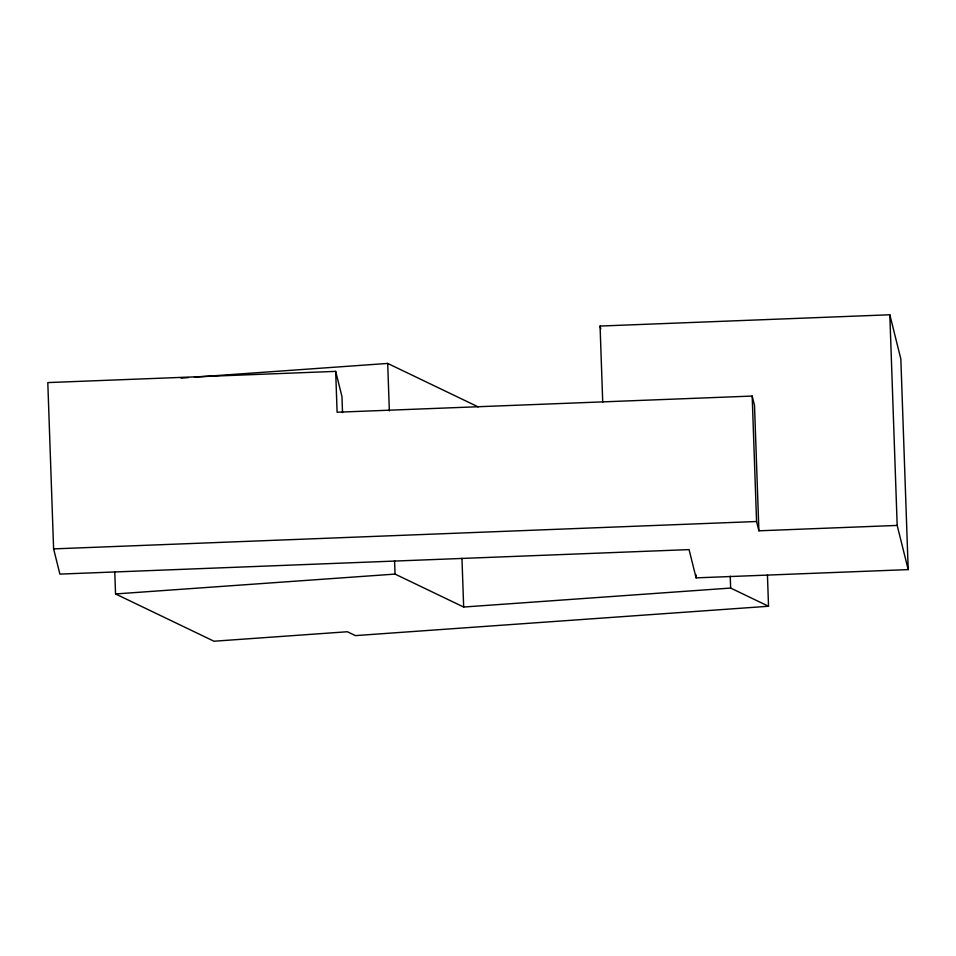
<?xml version="1.0" encoding="UTF-8"?>
<svg xmlns="http://www.w3.org/2000/svg" width="956" height="956" viewBox="0 0 956 956"><rect width="100%" height="100%" fill="white"/><g stroke="black" fill="none" stroke-linecap="round" stroke-linejoin="round"><path stroke-width="1.43" d="M181.043 378.122L188.475 377.596M194.427 377.166L387.694 363.435L478.155 406.874M114.768 571.7L115.545 593.951L395.043 574.09L463.66 607.036L730.647 588.06L768.528 606.259L767.441 575.034M768.528 606.259L355.417 635.609L347.363 631.749L214.001 641.225L115.545 593.951M602.722 402.094L600.069 326.056L889.821 314.775L900.839 358.954L908.2 569.609L696.111 577.866L689.061 549.604L59.893 574.102L53.608 548.887L47.8 382.591L335.675 371.37L341.973 396.597L342.523 412.634M908.2 569.609L897.182 525.43L758.885 530.807L754.499 405.356L752.181 396.059L337.11 412.227L335.675 371.37M53.608 548.887L756.555 521.51L758.885 530.807M600.069 326.056L600.786 328.912M889.821 314.775L897.182 525.43M752.181 396.059L756.555 521.51M730.229 576.181L730.647 588.06M696.016 574.891L696.111 577.866M461.963 558.328L463.66 607.036M387.694 363.435L389.343 410.901M394.577 560.73L395.043 574.09"/></g></svg>
